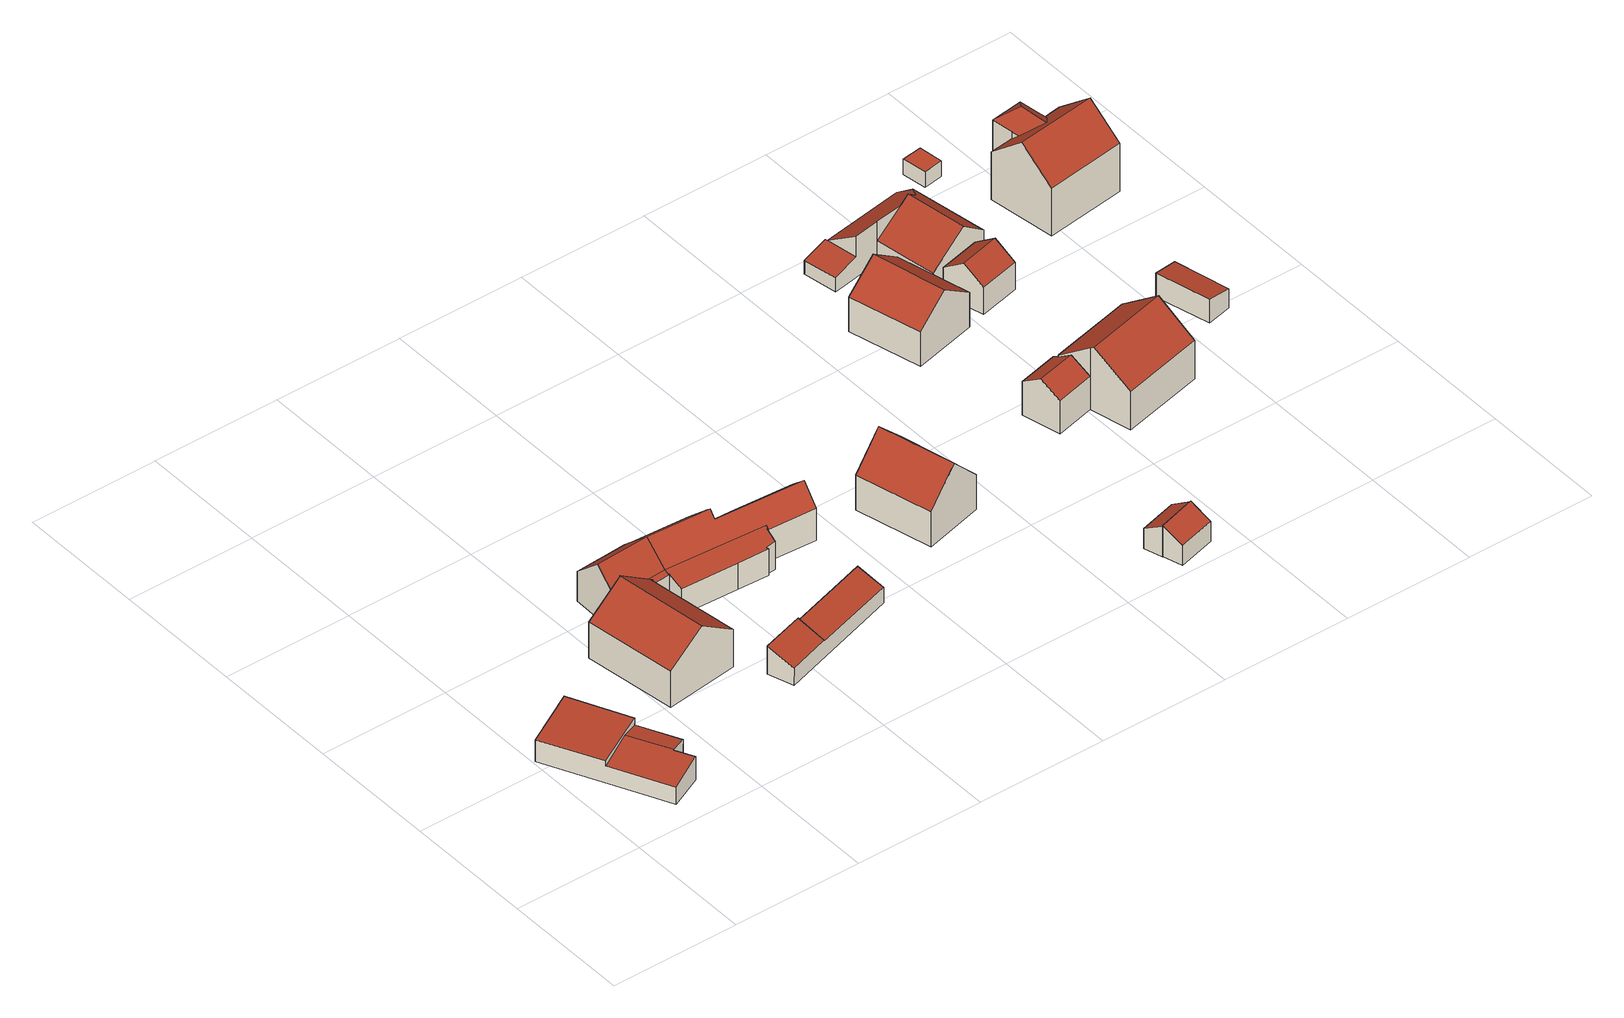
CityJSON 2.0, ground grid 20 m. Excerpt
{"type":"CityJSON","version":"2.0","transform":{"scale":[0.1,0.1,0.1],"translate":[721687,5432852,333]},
"CityObjects":{
"building1":{"type":"Building","attributes":{"Gemeindeschluessel":"09362000","HoeheDach":"338.481","HoeheGrund":"333.750","Methode":"2000","NiedrigsteTraufeDesGebaeudes":"336.620","Geometrietyp2DReferenz":"3000","measuredHeight":4.73,"function":"31001_2000","roofType":"1000"},"geometry":[{"type":"Solid","lod":"2","boundaries":[[[[0,1,2,3,4,5]],[[3,6,7,8,4]],[[9,10,11,12]],[[13,9,12,14,15,1,0]],[[3,2,16,6]],[[17,5,4,8]],[[13,18,10,9]],[[15,16,2,1]],[[13,0,5,17,18]],[[15,14,12,11,7,6,16]],[[11,10,18,17,8,7]]]],"semantics":{"surfaces":[{"type":"WallSurface","Flaeche":"72.843","Z_MAX":"4.731","Z_MAX_ASL":"338.481","Z_MIN":"0.000","Z_MIN_ASL":"333.750"},{"type":"WallSurface","Flaeche":"5.448","Z_MAX":"4.722","Z_MAX_ASL":"338.472","Z_MIN":"2.870","Z_MIN_ASL":"336.620"},{"type":"WallSurface","Flaeche":"18.588","Z_MAX":"3.923","Z_MAX_ASL":"337.673","Z_MIN":"0.000","Z_MIN_ASL":"333.750"},{"type":"GroundSurface","Flaeche":"157.815","Z_MAX":"0.000","Z_MAX_ASL":"333.750","Z_MIN":"0.000","Z_MIN_ASL":"333.750"},{"type":"RoofSurface","Dachneigung":"82.720","Dachorientierung":"244.257","Flaeche":"84.439","Z_MAX":"4.731","Z_MAX_ASL":"338.481","Z_MIN":"3.656","Z_MIN_ASL":"337.406"},{"type":"RoofSurface","Dachneigung":"84.142","Dachorientierung":"64.074","Flaeche":"18.652","Z_MAX":"3.940","Z_MAX_ASL":"337.690","Z_MIN":"3.663","Z_MIN_ASL":"337.413"},{"type":"WallSurface","Flaeche":"12.162","Z_MAX":"3.925","Z_MAX_ASL":"337.675","Z_MIN":"0.000","Z_MIN_ASL":"333.750"},{"type":"WallSurface","Flaeche":"35.286","Z_MAX":"4.731","Z_MAX_ASL":"338.481","Z_MIN":"0.000","Z_MIN_ASL":"333.750"},{"type":"WallSurface","Flaeche":"10.308","Z_MAX":"3.940","Z_MAX_ASL":"337.690","Z_MIN":"0.000","Z_MIN_ASL":"333.750"},{"type":"WallSurface","Flaeche":"65.466","Z_MAX":"3.664","Z_MAX_ASL":"337.414","Z_MIN":"0.000","Z_MIN_ASL":"333.750"},{"type":"RoofSurface","Dachneigung":"79.110","Dachorientierung":"243.906","Flaeche":"56.517","Z_MAX":"3.940","Z_MAX_ASL":"337.690","Z_MIN":"2.870","Z_MIN_ASL":"336.620"}],"values":[[0,1,2,3,4,5,6,7,8,9,10]]}}]},
"building2":{"type":"Building","attributes":{"Gemeindeschluessel":"09362000","HoeheDach":"344.213","HoeheGrund":"334.093","Methode":"2000","NiedrigsteTraufeDesGebaeudes":"338.391","Geometrietyp2DReferenz":"3000","measuredHeight":10.12,"function":"31001_2000","roofType":"3100"},"geometry":[{"type":"Solid","lod":"2","boundaries":[[[[19,20,21,22]],[[23,24,25,26,27]],[[28,29,30,31,32,33,34]],[[35,22,21,36,37]],[[38,39,40,41,42,43]],[[41,44,45,42]],[[46,47,48,49]],[[26,25,50,45,44,51,52]],[[53,54,55,43,42,45,50]],[[47,46,56,57]],[[36,21,20,58,59]],[[23,27,60,61]],[[62,52,51,63,40,39,64,65,66]],[[53,50,25,24]],[[61,60,52,62]],[[35,67,68,69,56,46,49,54,53,24,23,61,62,66,70,71,72,19,22]],[[70,66,65,34,33]],[[19,72,31,30,58,20]],[[68,73,74,69]],[[49,48,55,54]],[[27,26,52,60]],[[67,75,73,68]],[[67,35,37,76,77,75]],[[69,74,57,56]],[[71,32,31,72]],[[28,34,65,64]],[[41,40,63]],[[78,77,76]],[[63,51,44,41]],[[38,28,64,39]],[[59,58,30,29]],[[70,33,32,71]],[[47,57,74,73,75,77,78,38,43,55,48]],[[78,76,37,36,59,29,28,38]]]],"semantics":{"surfaces":[{"type":"WallSurface","Flaeche":"48.973","Z_MAX":"5.290","Z_MAX_ASL":"339.383","Z_MIN":"-0.003","Z_MIN_ASL":"334.090"},{"type":"WallSurface","Flaeche":"93.269","Z_MAX":"10.107","Z_MAX_ASL":"344.200","Z_MIN":"-0.003","Z_MIN_ASL":"334.090"},{"type":"RoofSurface","Dachneigung":"47.387","Dachorientierung":"3.552","Flaeche":"58.503","Z_MAX":"8.897","Z_MAX_ASL":"342.990","Z_MIN":"4.893","Z_MIN_ASL":"338.986"},{"type":"WallSurface","Flaeche":"38.500","Z_MAX":"7.907","Z_MAX_ASL":"342.000","Z_MIN":"-0.003","Z_MIN_ASL":"334.090"},{"type":"RoofSurface","Dachneigung":"63.871","Dachorientierung":"176.413","Flaeche":"6.234","Z_MAX":"5.737","Z_MAX_ASL":"339.830","Z_MIN":"5.334","Z_MIN_ASL":"339.427"},{"type":"WallSurface","Flaeche":"0.142","Z_MAX":"6.007","Z_MAX_ASL":"340.100","Z_MIN":"5.334","Z_MIN_ASL":"339.427"},{"type":"WallSurface","Flaeche":"38.300","Z_MAX":"4.351","Z_MAX_ASL":"338.444","Z_MIN":"-0.003","Z_MIN_ASL":"334.090"},{"type":"RoofSurface","Dachneigung":"55.339","Dachorientierung":"82.228","Flaeche":"99.887","Z_MAX":"10.120","Z_MAX_ASL":"344.213","Z_MIN":"6.007","Z_MIN_ASL":"340.100"},{"type":"WallSurface","Flaeche":"18.169","Z_MAX":"6.302","Z_MAX_ASL":"340.395","Z_MIN":"-0.003","Z_MIN_ASL":"334.090"},{"type":"WallSurface","Flaeche":"21.162","Z_MAX":"4.376","Z_MAX_ASL":"338.469","Z_MIN":"-0.003","Z_MIN_ASL":"334.090"},{"type":"RoofSurface","Dachneigung":"47.460","Dachorientierung":"3.549","Flaeche":"53.104","Z_MAX":"7.907","Z_MAX_ASL":"342.000","Z_MIN":"5.012","Z_MIN_ASL":"339.105"},{"type":"WallSurface","Flaeche":"87.667","Z_MAX":"6.056","Z_MAX_ASL":"340.149","Z_MIN":"-0.003","Z_MIN_ASL":"334.090"},{"type":"WallSurface","Flaeche":"62.978","Z_MAX":"10.120","Z_MAX_ASL":"344.213","Z_MIN":"-0.003","Z_MIN_ASL":"334.090"},{"type":"WallSurface","Flaeche":"90.961","Z_MAX":"6.302","Z_MAX_ASL":"340.395","Z_MIN":"-0.003","Z_MIN_ASL":"334.090"},{"type":"WallSurface","Flaeche":"47.317","Z_MAX":"10.094","Z_MAX_ASL":"344.187","Z_MIN":"-0.003","Z_MIN_ASL":"334.090"},{"type":"GroundSurface","Flaeche":"439.638","Z_MAX":"-0.003","Z_MAX_ASL":"334.090","Z_MIN":"-0.003","Z_MIN_ASL":"334.090"},{"type":"WallSurface","Flaeche":"45.214","Z_MAX":"4.998","Z_MAX_ASL":"339.091","Z_MIN":"-0.003","Z_MIN_ASL":"334.090"},{"type":"WallSurface","Flaeche":"29.075","Z_MAX":"8.570","Z_MAX_ASL":"342.663","Z_MIN":"-0.003","Z_MIN_ASL":"334.090"},{"type":"WallSurface","Flaeche":"6.811","Z_MAX":"4.655","Z_MAX_ASL":"338.749","Z_MIN":"-0.003","Z_MIN_ASL":"334.090"},{"type":"WallSurface","Flaeche":"10.912","Z_MAX":"5.393","Z_MAX_ASL":"339.486","Z_MIN":"-0.003","Z_MIN_ASL":"334.090"},{"type":"RoofSurface","Dachneigung":"55.339","Dachorientierung":"262.227","Flaeche":"103.884","Z_MAX":"10.107","Z_MAX_ASL":"344.200","Z_MIN":"6.041","Z_MIN_ASL":"340.135"},{"type":"WallSurface","Flaeche":"8.860","Z_MAX":"5.514","Z_MAX_ASL":"339.607","Z_MIN":"-0.003","Z_MIN_ASL":"334.090"},{"type":"WallSurface","Flaeche":"41.295","Z_MAX":"5.514","Z_MAX_ASL":"339.607","Z_MIN":"-0.003","Z_MIN_ASL":"334.090"},{"type":"WallSurface","Flaeche":"1.169","Z_MAX":"4.502","Z_MAX_ASL":"338.595","Z_MIN":"-0.003","Z_MIN_ASL":"334.090"},{"type":"WallSurface","Flaeche":"26.697","Z_MAX":"8.570","Z_MAX_ASL":"342.663","Z_MIN":"-0.003","Z_MIN_ASL":"334.090"},{"type":"RoofSurface","Dachneigung":"47.496","Dachorientierung":"356.417","Flaeche":"48.158","Z_MAX":"8.897","Z_MAX_ASL":"342.990","Z_MIN":"4.900","Z_MIN_ASL":"338.993"},{"type":"RoofSurface","Dachneigung":"63.118","Dachorientierung":"176.417","Flaeche":"1.237","Z_MAX":"5.447","Z_MAX_ASL":"339.540","Z_MIN":"5.257","Z_MIN_ASL":"339.350"},{"type":"WallSurface","Flaeche":"0.039","Z_MAX":"5.737","Z_MAX_ASL":"339.830","Z_MIN":"5.343","Z_MIN_ASL":"339.437"},{"type":"WallSurface","Flaeche":"16.085","Z_MAX":"10.113","Z_MAX_ASL":"344.207","Z_MIN":"5.257","Z_MIN_ASL":"339.350"},{"type":"RoofSurface","Dachneigung":"49.139","Dachorientierung":"176.417","Flaeche":"40.978","Z_MAX":"8.897","Z_MAX_ASL":"342.990","Z_MIN":"5.737","Z_MIN_ASL":"339.830"},{"type":"WallSurface","Flaeche":"1.939","Z_MAX":"8.897","Z_MAX_ASL":"342.990","Z_MIN":"6.510","Z_MIN_ASL":"340.603"},{"type":"WallSurface","Flaeche":"44.380","Z_MAX":"4.940","Z_MAX_ASL":"339.033","Z_MIN":"-0.003","Z_MIN_ASL":"334.090"},{"type":"RoofSurface","Dachneigung":"63.760","Dachorientierung":"183.552","Flaeche":"47.889","Z_MAX":"5.737","Z_MAX_ASL":"339.830","Z_MIN":"4.297","Z_MIN_ASL":"338.391"},{"type":"RoofSurface","Dachneigung":"49.025","Dachorientierung":"183.554","Flaeche":"97.614","Z_MAX":"8.897","Z_MAX_ASL":"342.990","Z_MIN":"5.334","Z_MIN_ASL":"339.427"}],"values":[[0,1,2,3,4,5,6,7,8,9,10,11,12,13,14,15,16,17,18,19,20,21,22,23,24,25,26,27,28,29,30,31,32,33]]}}]},
"building3":{"type":"Building","attributes":{"Gemeindeschluessel":"09362000","HoeheDach":"338.789","HoeheGrund":"334.210","Methode":"2000","NiedrigsteTraufeDesGebaeudes":"336.797","Geometrietyp2DReferenz":"3000","measuredHeight":4.58,"function":"31001_2000","roofType":"2100"},"geometry":[{"type":"Solid","lod":"2","boundaries":[[[[79,80,81,82]],[[83,81,80,84]],[[85,83,84,86]],[[86,84,80,79,87,88]],[[86,88,89,85]],[[89,90,82,81,83,85]],[[88,87,90,89]],[[82,90,87,79]]]],"semantics":{"surfaces":[{"type":"WallSurface","Flaeche":"1.349","Z_MAX":"4.579","Z_MAX_ASL":"338.789","Z_MIN":"2.590","Z_MIN_ASL":"336.800"},{"type":"RoofSurface","Dachneigung":"66.864","Dachorientierung":"163.013","Flaeche":"30.643","Z_MAX":"4.579","Z_MAX_ASL":"338.789","Z_MIN":"2.832","Z_MIN_ASL":"337.042"},{"type":"WallSurface","Flaeche":"15.141","Z_MAX":"4.579","Z_MAX_ASL":"338.789","Z_MIN":"0.000","Z_MIN_ASL":"334.210"},{"type":"WallSurface","Flaeche":"87.341","Z_MAX":"4.579","Z_MAX_ASL":"338.789","Z_MIN":"0.000","Z_MIN_ASL":"334.210"},{"type":"GroundSurface","Flaeche":"83.031","Z_MAX":"0.000","Z_MAX_ASL":"334.210","Z_MIN":"0.000","Z_MIN_ASL":"334.210"},{"type":"WallSurface","Flaeche":"54.220","Z_MAX":"2.833","Z_MAX_ASL":"337.043","Z_MIN":"0.000","Z_MIN_ASL":"334.210"},{"type":"WallSurface","Flaeche":"13.819","Z_MAX":"4.161","Z_MAX_ASL":"338.371","Z_MIN":"0.000","Z_MIN_ASL":"334.210"},{"type":"RoofSurface","Dachneigung":"68.981","Dachorientierung":"163.009","Flaeche":"58.763","Z_MAX":"4.161","Z_MAX_ASL":"338.371","Z_MIN":"2.587","Z_MIN_ASL":"336.797"}],"values":[[0,1,2,3,4,5,6,7]]}}]},
"building4":{"type":"Building","attributes":{"Gemeindeschluessel":"09362000","HoeheDach":"345.335","HoeheGrund":"334.610","Methode":"1000","NiedrigsteTraufeDesGebaeudes":"340.433","Geometrietyp2DReferenz":"3000","measuredHeight":10.72,"function":"31001_1000","roofType":"3100"},"address":[{"Country":"Germany","Locality":"Regensburg","ThoroughfareName":"Annagasse 5"}],"geometry":[{"type":"Solid","lod":"2","boundaries":[[[[91,92,93,94]],[[95,96,97,98]],[[94,95,98,91]],[[91,98,97,99,92]],[[93,100,96,95,94]],[[92,99,100,93]],[[96,100,99,97]]]],"semantics":{"surfaces":[{"type":"GroundSurface","Flaeche":"117.812","Z_MAX":"0.000","Z_MAX_ASL":"334.610","Z_MIN":"0.000","Z_MIN_ASL":"334.610"},{"type":"RoofSurface","Dachneigung":"44.554","Dachorientierung":"258.599","Flaeche":"84.135","Z_MAX":"10.725","Z_MAX_ASL":"345.335","Z_MIN":"5.839","Z_MIN_ASL":"340.449"},{"type":"WallSurface","Flaeche":"71.778","Z_MAX":"5.839","Z_MAX_ASL":"340.449","Z_MIN":"0.000","Z_MIN_ASL":"334.610"},{"type":"WallSurface","Flaeche":"79.547","Z_MAX":"10.725","Z_MAX_ASL":"345.335","Z_MIN":"0.000","Z_MIN_ASL":"334.610"},{"type":"WallSurface","Flaeche":"79.775","Z_MAX":"10.725","Z_MAX_ASL":"345.335","Z_MIN":"0.000","Z_MIN_ASL":"334.610"},{"type":"WallSurface","Flaeche":"71.326","Z_MAX":"5.861","Z_MAX_ASL":"340.471","Z_MIN":"0.000","Z_MIN_ASL":"334.610"},{"type":"RoofSurface","Dachneigung":"44.554","Dachorientierung":"78.599","Flaeche":"83.790","Z_MAX":"10.725","Z_MAX_ASL":"345.335","Z_MIN":"5.823","Z_MIN_ASL":"340.433"}],"values":[[0,1,2,3,4,5,6]]}}]},
"building5":{"type":"Building","attributes":{"Gemeindeschluessel":"09362000","HoeheDach":"340.099","HoeheGrund":"334.960","Methode":"1000","NiedrigsteTraufeDesGebaeudes":"338.298","Geometrietyp2DReferenz":"3000","measuredHeight":5.14,"function":"51009_1610","roofType":"2100"},"geometry":[{"type":"Solid","lod":"2","boundaries":[[[[101,102,103,104]],[[105,104,103,106]],[[107,102,101,108]],[[108,101,104,105]],[[105,106,107,108]],[[106,103,102,107]]]],"semantics":{"surfaces":[{"type":"RoofSurface","Dachneigung":"60.101","Dachorientierung":"163.980","Flaeche":"21.822","Z_MAX":"5.139","Z_MAX_ASL":"340.099","Z_MIN":"3.338","Z_MIN_ASL":"338.298"},{"type":"WallSurface","Flaeche":"31.061","Z_MAX":"5.139","Z_MAX_ASL":"340.099","Z_MIN":"0.000","Z_MIN_ASL":"334.960"},{"type":"WallSurface","Flaeche":"20.212","Z_MAX":"3.338","Z_MAX_ASL":"338.298","Z_MIN":"0.000","Z_MIN_ASL":"334.960"},{"type":"WallSurface","Flaeche":"13.213","Z_MAX":"5.132","Z_MAX_ASL":"340.092","Z_MIN":"0.000","Z_MIN_ASL":"334.960"},{"type":"GroundSurface","Flaeche":"18.918","Z_MAX":"0.000","Z_MAX_ASL":"334.960","Z_MIN":"0.000","Z_MIN_ASL":"334.960"},{"type":"WallSurface","Flaeche":"13.276","Z_MAX":"5.139","Z_MAX_ASL":"340.099","Z_MIN":"0.000","Z_MIN_ASL":"334.960"}],"values":[[0,1,2,3,4,5]]}}]},
"building6":{"type":"Building","attributes":{"Gemeindeschluessel":"09362000","HoeheDach":"339.999","HoeheGrund":"334.930","Methode":"1000","NiedrigsteTraufeDesGebaeudes":"338.215","Geometrietyp2DReferenz":"3000","measuredHeight":5.07,"function":"31001_2000","roofType":"2100"},"geometry":[{"type":"Solid","lod":"2","boundaries":[[[[109,110,111,112]],[[113,114,115,116]],[[113,116,109,112]],[[111,110,115,114]],[[116,115,110,109]],[[112,111,114,113]]]],"semantics":{"surfaces":[{"type":"WallSurface","Flaeche":"30.659","Z_MAX":"5.069","Z_MAX_ASL":"339.999","Z_MIN":"0.000","Z_MIN_ASL":"334.930"},{"type":"WallSurface","Flaeche":"19.839","Z_MAX":"3.286","Z_MAX_ASL":"338.216","Z_MIN":"0.000","Z_MIN_ASL":"334.930"},{"type":"GroundSurface","Flaeche":"18.099","Z_MAX":"0.000","Z_MAX_ASL":"334.930","Z_MIN":"0.000","Z_MIN_ASL":"334.930"},{"type":"RoofSurface","Dachneigung":"59.226","Dachorientierung":"343.863","Flaeche":"21.065","Z_MAX":"5.069","Z_MAX_ASL":"339.999","Z_MIN":"3.285","Z_MIN_ASL":"338.215"},{"type":"WallSurface","Flaeche":"12.514","Z_MAX":"5.069","Z_MAX_ASL":"339.999","Z_MIN":"0.000","Z_MIN_ASL":"334.930"},{"type":"WallSurface","Flaeche":"12.508","Z_MAX":"5.069","Z_MAX_ASL":"339.999","Z_MIN":"0.000","Z_MIN_ASL":"334.930"}],"values":[[0,1,2,3,4,5]]}}]},
"building7":{"type":"Building","attributes":{"Gemeindeschluessel":"09362000","HoeheDach":"342.070","HoeheGrund":"334.650","Methode":"2000","NiedrigsteTraufeDesGebaeudes":"340.089","Geometrietyp2DReferenz":"3000","measuredHeight":7.42,"function":"31001_2463","roofType":"3100"},"geometry":[{"type":"Solid","lod":"2","boundaries":[[[[117,118,119,120]],[[118,117,121,122]],[[123,124,125,126,127]],[[121,117,120,124,123,128]],[[121,128,129,130,122]],[[123,127,129,128]],[[129,127,126,130]],[[125,124,120,119]],[[118,122,130,126,125,119]]]],"semantics":{"surfaces":[{"type":"WallSurface","Flaeche":"5.748","Z_MAX":"6.070","Z_MAX_ASL":"340.720","Z_MIN":"0.000","Z_MIN_ASL":"334.650"},{"type":"WallSurface","Flaeche":"35.390","Z_MAX":"5.442","Z_MAX_ASL":"340.092","Z_MIN":"0.000","Z_MIN_ASL":"334.650"},{"type":"WallSurface","Flaeche":"34.677","Z_MAX":"7.420","Z_MAX_ASL":"342.070","Z_MIN":"0.000","Z_MIN_ASL":"334.650"},{"type":"GroundSurface","Flaeche":"39.416","Z_MAX":"0.000","Z_MAX_ASL":"334.650","Z_MIN":"0.000","Z_MIN_ASL":"334.650"},{"type":"WallSurface","Flaeche":"40.377","Z_MAX":"7.420","Z_MAX_ASL":"342.070","Z_MIN":"0.000","Z_MIN_ASL":"334.650"},{"type":"WallSurface","Flaeche":"33.881","Z_MAX":"5.443","Z_MAX_ASL":"340.093","Z_MIN":"0.000","Z_MIN_ASL":"334.650"},{"type":"RoofSurface","Dachneigung":"57.792","Dachorientierung":"166.644","Flaeche":"23.131","Z_MAX":"7.420","Z_MAX_ASL":"342.070","Z_MIN":"5.439","Z_MIN_ASL":"340.089"},{"type":"WallSurface","Flaeche":"1.608","Z_MAX":"6.070","Z_MAX_ASL":"340.720","Z_MIN":"0.000","Z_MIN_ASL":"334.650"},{"type":"RoofSurface","Dachneigung":"57.794","Dachorientierung":"346.642","Flaeche":"23.454","Z_MAX":"7.420","Z_MAX_ASL":"342.070","Z_MIN":"5.442","Z_MIN_ASL":"340.092"}],"values":[[0,1,2,3,4,5,6,7,8]]}}]},
"building8":{"type":"Building","attributes":{"Gemeindeschluessel":"09362000","HoeheDach":"344.369","HoeheGrund":"334.990","Methode":"1000","NiedrigsteTraufeDesGebaeudes":"340.725","Geometrietyp2DReferenz":"3000","measuredHeight":9.38,"function":"31001_1000","roofType":"3100"},"address":[{"Country":"Germany","Locality":"Regensburg","ThoroughfareName":"Annagasse 4"}],"geometry":[{"type":"Solid","lod":"2","boundaries":[[[[131,132,133,134]],[[135,133,132,136]],[[137,138,134,133,135]],[[136,132,131,139,140]],[[139,131,134,138]],[[140,139,138,137]],[[137,135,136,140]]]],"semantics":{"surfaces":[{"type":"RoofSurface","Dachneigung":"54.293","Dachorientierung":"78.526","Flaeche":"72.666","Z_MAX":"9.379","Z_MAX_ASL":"344.369","Z_MIN":"5.742","Z_MIN_ASL":"340.732"},{"type":"WallSurface","Flaeche":"66.964","Z_MAX":"5.742","Z_MAX_ASL":"340.732","Z_MIN":"0.000","Z_MIN_ASL":"334.990"},{"type":"WallSurface","Flaeche":"76.578","Z_MAX":"9.379","Z_MAX_ASL":"344.369","Z_MIN":"0.000","Z_MIN_ASL":"334.990"},{"type":"WallSurface","Flaeche":"76.443","Z_MAX":"9.379","Z_MAX_ASL":"344.369","Z_MIN":"0.000","Z_MIN_ASL":"334.990"},{"type":"RoofSurface","Dachneigung":"54.293","Dachorientierung":"258.526","Flaeche":"72.587","Z_MAX":"9.379","Z_MAX_ASL":"344.369","Z_MIN":"5.735","Z_MIN_ASL":"340.725"},{"type":"WallSurface","Flaeche":"66.891","Z_MAX":"5.752","Z_MAX_ASL":"340.742","Z_MIN":"0.000","Z_MIN_ASL":"334.990"},{"type":"GroundSurface","Flaeche":"117.946","Z_MAX":"0.000","Z_MAX_ASL":"334.990","Z_MIN":"0.000","Z_MIN_ASL":"334.990"}],"values":[[0,1,2,3,4,5,6]]}}]},
"building9":{"type":"Building","attributes":{"Gemeindeschluessel":"09362000","HoeheDach":"345.260","HoeheGrund":"334.610","Methode":"2000","NiedrigsteTraufeDesGebaeudes":"340.903","Geometrietyp2DReferenz":"3000","measuredHeight":10.65,"function":"31001_1000","roofType":"3100"},"address":[{"Country":"Germany","Locality":"Regensburg","ThoroughfareName":"Annagasse 1"}],"geometry":[{"type":"Solid","lod":"2","boundaries":[[[[141,142,143,144,145]],[[123,146,147,124]],[[146,148,143,142,149,147]],[[120,149,142,141]],[[145,144,150,151]],[[151,150,148,146,123]],[[141,145,151,123,124,120]],[[124,147,149,120]],[[150,144,143,148]]]],"semantics":{"surfaces":[{"type":"WallSurface","Flaeche":"101.049","Z_MAX":"10.650","Z_MAX_ASL":"345.260","Z_MIN":"0.000","Z_MIN_ASL":"334.610"},{"type":"WallSurface","Flaeche":"43.493","Z_MAX":"10.155","Z_MAX_ASL":"344.765","Z_MIN":"0.000","Z_MIN_ASL":"334.610"},{"type":"RoofSurface","Dachneigung":"53.878","Dachorientierung":"348.783","Flaeche":"97.979","Z_MAX":"10.650","Z_MAX_ASL":"345.260","Z_MIN":"6.297","Z_MIN_ASL":"340.907"},{"type":"WallSurface","Flaeche":"81.853","Z_MAX":"6.298","Z_MAX_ASL":"340.908","Z_MIN":"0.000","Z_MIN_ASL":"334.610"},{"type":"WallSurface","Flaeche":"83.473","Z_MAX":"6.302","Z_MAX_ASL":"340.912","Z_MIN":"0.000","Z_MIN_ASL":"334.610"},{"type":"WallSurface","Flaeche":"57.631","Z_MAX":"10.650","Z_MAX_ASL":"345.260","Z_MIN":"0.000","Z_MIN_ASL":"334.610"},{"type":"GroundSurface","Flaeche":"158.253","Z_MAX":"0.000","Z_MAX_ASL":"334.610","Z_MIN":"0.000","Z_MIN_ASL":"334.610"},{"type":"WallSurface","Flaeche":"1.667","Z_MAX":"6.298","Z_MAX_ASL":"340.908","Z_MIN":"0.000","Z_MIN_ASL":"334.610"},{"type":"RoofSurface","Dachneigung":"53.878","Dachorientierung":"168.783","Flaeche":"97.935","Z_MAX":"10.650","Z_MAX_ASL":"345.260","Z_MIN":"6.293","Z_MIN_ASL":"340.903"}],"values":[[0,1,2,3,4,5,6,7,8]]}}]},
"building10":{"type":"Building","attributes":{"Gemeindeschluessel":"09362000","HoeheDach":"342.450","HoeheGrund":"334.490","Methode":"2000","NiedrigsteTraufeDesGebaeudes":"336.774","Geometrietyp2DReferenz":"3000","measuredHeight":7.96,"function":"31001_2000","roofType":"3100"},"geometry":[{"type":"Solid","lod":"2","boundaries":[[[[152,153,154,155,156]],[[157,158,159]],[[158,160,161]],[[162,163,164,165,166,167]],[[168,155,154]],[[169,170,157,159,171]],[[157,170,172,168,154,173,174,160,158]],[[169,167,166,172,170]],[[166,165,156,155,168,172]],[[175,171,159,158,161]],[[164,152,156,165]],[[163,162,175,161,160,174]],[[162,167,169,171,175]],[[164,163,174,173,153,152]],[[153,173,154]]]],"semantics":{"surfaces":[{"type":"RoofSurface","Dachneigung":"74.771","Dachorientierung":"260.142","Flaeche":"22.023","Z_MAX":"3.360","Z_MAX_ASL":"337.850","Z_MIN":"2.284","Z_MIN_ASL":"336.774"},{"type":"WallSurface","Flaeche":"1.590","Z_MAX":"7.960","Z_MAX_ASL":"342.450","Z_MIN":"6.870","Z_MIN_ASL":"341.360"},{"type":"WallSurface","Flaeche":"6.750","Z_MAX":"6.871","Z_MAX_ASL":"341.361","Z_MIN":"3.768","Z_MIN_ASL":"338.258"},{"type":"GroundSurface","Flaeche":"187.157","Z_MAX":"0.000","Z_MAX_ASL":"334.490","Z_MIN":"0.000","Z_MIN_ASL":"334.490"},{"type":"WallSurface","Flaeche":"0.070","Z_MAX":"3.360","Z_MAX_ASL":"337.850","Z_MIN":"3.045","Z_MIN_ASL":"337.535"},{"type":"RoofSurface","Dachneigung":"51.820","Dachorientierung":"80.812","Flaeche":"49.272","Z_MAX":"7.960","Z_MAX_ASL":"342.450","Z_MIN":"5.069","Z_MIN_ASL":"339.559"},{"type":"RoofSurface","Dachneigung":"54.776","Dachorientierung":"350.748","Flaeche":"85.593","Z_MAX":"6.871","Z_MAX_ASL":"341.361","Z_MIN":"3.045","Z_MIN_ASL":"337.535"},{"type":"WallSurface","Flaeche":"73.968","Z_MAX":"5.069","Z_MAX_ASL":"339.559","Z_MIN":"0.000","Z_MIN_ASL":"334.490"},{"type":"WallSurface","Flaeche":"52.287","Z_MAX":"3.360","Z_MAX_ASL":"337.850","Z_MIN":"0.000","Z_MIN_ASL":"334.490"},{"type":"RoofSurface","Dachneigung":"54.517","Dachorientierung":"260.794","Flaeche":"70.326","Z_MAX":"7.960","Z_MAX_ASL":"342.450","Z_MIN":"3.755","Z_MIN_ASL":"338.245"},{"type":"WallSurface","Flaeche":"12.284","Z_MAX":"2.284","Z_MAX_ASL":"336.774","Z_MIN":"0.000","Z_MIN_ASL":"334.490"},{"type":"WallSurface","Flaeche":"36.870","Z_MAX":"6.870","Z_MAX_ASL":"341.360","Z_MIN":"0.000","Z_MIN_ASL":"334.490"},{"type":"WallSurface","Flaeche":"58.501","Z_MAX":"7.960","Z_MAX_ASL":"342.450","Z_MIN":"0.000","Z_MIN_ASL":"334.490"},{"type":"WallSurface","Flaeche":"37.741","Z_MAX":"6.838","Z_MAX_ASL":"341.328","Z_MIN":"0.000","Z_MIN_ASL":"334.490"},{"type":"WallSurface","Flaeche":"8.571","Z_MAX":"6.838","Z_MAX_ASL":"341.328","Z_MIN":"3.360","Z_MIN_ASL":"337.850"}],"values":[[0,1,2,3,4,5,6,7,8,9,10,11,12,13,14]]}}]},
"building11":{"type":"Building","attributes":{"Gemeindeschluessel":"09362000","HoeheDach":"341.896","HoeheGrund":"335.100","Methode":"1000","NiedrigsteTraufeDesGebaeudes":"339.571","Geometrietyp2DReferenz":"3000","measuredHeight":6.8,"function":"31001_2463","roofType":"3100"},"geometry":[{"type":"Solid","lod":"2","boundaries":[[[[176,177,178,179]],[[180,181,182,183]],[[184,185,182,181]],[[179,178,184,181,180]],[[183,182,185,177,176]],[[183,176,179,180]],[[178,177,185,184]]]],"semantics":{"surfaces":[{"type":"WallSurface","Flaeche":"29.231","Z_MAX":"4.472","Z_MAX_ASL":"339.572","Z_MIN":"0.000","Z_MIN_ASL":"335.100"},{"type":"WallSurface","Flaeche":"29.191","Z_MAX":"4.473","Z_MAX_ASL":"339.573","Z_MIN":"0.000","Z_MIN_ASL":"335.100"},{"type":"RoofSurface","Dachneigung":"54.603","Dachorientierung":"346.367","Flaeche":"26.198","Z_MAX":"6.796","Z_MAX_ASL":"341.896","Z_MIN":"4.471","Z_MIN_ASL":"339.571"},{"type":"WallSurface","Flaeche":"36.853","Z_MAX":"6.796","Z_MAX_ASL":"341.896","Z_MIN":"0.000","Z_MIN_ASL":"335.100"},{"type":"WallSurface","Flaeche":"36.856","Z_MAX":"6.796","Z_MAX_ASL":"341.896","Z_MIN":"0.000","Z_MIN_ASL":"335.100"},{"type":"GroundSurface","Flaeche":"42.729","Z_MAX":"0.000","Z_MAX_ASL":"335.100","Z_MIN":"0.000","Z_MIN_ASL":"335.100"},{"type":"RoofSurface","Dachneigung":"54.606","Dachorientierung":"166.359","Flaeche":"26.219","Z_MAX":"6.796","Z_MAX_ASL":"341.896","Z_MIN":"4.472","Z_MIN_ASL":"339.572"}],"values":[[0,1,2,3,4,5,6]]}}]},
"building12":{"type":"Building","attributes":{"Gemeindeschluessel":"09362000","HoeheDach":"340.513","HoeheGrund":"336.630","Methode":"1000","NiedrigsteTraufeDesGebaeudes":"339.780","Geometrietyp2DReferenz":"3000","measuredHeight":3.88,"function":"31001_2000","roofType":"2100"},"geometry":[{"type":"Solid","lod":"2","boundaries":[[[[186,187,188,189]],[[188,190,191,189]],[[191,190,192,193]],[[186,193,192,187]],[[189,191,193,186]],[[187,192,190,188]]]],"semantics":{"surfaces":[{"type":"GroundSurface","Flaeche":"34.950","Z_MAX":"0.000","Z_MAX_ASL":"336.630","Z_MIN":"0.000","Z_MIN_ASL":"336.630"},{"type":"WallSurface","Flaeche":"14.035","Z_MAX":"3.883","Z_MAX_ASL":"340.513","Z_MIN":"0.000","Z_MIN_ASL":"336.630"},{"type":"RoofSurface","Dachneigung":"79.617","Dachorientierung":"76.513","Flaeche":"35.532","Z_MAX":"3.883","Z_MAX_ASL":"340.513","Z_MIN":"3.150","Z_MIN_ASL":"339.780"},{"type":"WallSurface","Flaeche":"14.066","Z_MAX":"3.883","Z_MAX_ASL":"340.513","Z_MIN":"0.000","Z_MIN_ASL":"336.630"},{"type":"WallSurface","Flaeche":"33.973","Z_MAX":"3.883","Z_MAX_ASL":"340.513","Z_MIN":"0.000","Z_MIN_ASL":"336.630"},{"type":"WallSurface","Flaeche":"27.564","Z_MAX":"3.152","Z_MAX_ASL":"339.782","Z_MIN":"0.000","Z_MIN_ASL":"336.630"}],"values":[[0,1,2,3,4,5]]}}]},
"building13":{"type":"Building","attributes":{"Gemeindeschluessel":"09362000","HoeheDach":"337.741","HoeheGrund":"335.080","Methode":"3100","NiedrigsteTraufeDesGebaeudes":"337.741","Geometrietyp2DReferenz":"3000","measuredHeight":2.66,"function":"31001_2463","roofType":"1000"},"geometry":[{"type":"Solid","lod":"2","boundaries":[[[[194,195,196,197]],[[198,197,196,199]],[[195,200,199,196]],[[200,195,194,201]],[[201,194,197,198]],[[200,201,198,199]]]],"semantics":{"surfaces":[{"type":"WallSurface","Flaeche":"10.265","Z_MAX":"2.661","Z_MAX_ASL":"337.741","Z_MIN":"0.000","Z_MIN_ASL":"335.080"},{"type":"GroundSurface","Flaeche":"11.734","Z_MAX":"0.000","Z_MAX_ASL":"335.080","Z_MIN":"0.000","Z_MIN_ASL":"335.080"},{"type":"WallSurface","Flaeche":"8.163","Z_MAX":"2.661","Z_MAX_ASL":"337.741","Z_MIN":"0.000","Z_MIN_ASL":"335.080"},{"type":"RoofSurface","Dachneigung":"90.000","Dachorientierung":"-1.000","Flaeche":"11.734","Z_MAX":"2.661","Z_MAX_ASL":"337.741","Z_MIN":"2.661","Z_MIN_ASL":"337.741"},{"type":"WallSurface","Flaeche":"7.996","Z_MAX":"2.661","Z_MAX_ASL":"337.741","Z_MIN":"0.000","Z_MIN_ASL":"335.080"},{"type":"WallSurface","Flaeche":"10.302","Z_MAX":"2.661","Z_MAX_ASL":"337.741","Z_MIN":"0.000","Z_MIN_ASL":"335.080"}],"values":[[0,1,2,3,4,5]]}}]},
"building14":{"type":"Building","attributes":{"Gemeindeschluessel":"09362000","HoeheDach":"347.970","HoeheGrund":"335.460","Methode":"2000","NiedrigsteTraufeDesGebaeudes":"343.442","Geometrietyp2DReferenz":"3000","measuredHeight":12.51,"function":"31001_1000","roofType":"3100"},"address":[{"Country":"Germany","Locality":"Regensburg","ThoroughfareName":"Annagasse 2"}],"geometry":[{"type":"Solid","lod":"2","boundaries":[[[[202,203,204,205,206]],[[207,208,209]],[[210,211,204,212,213]],[[214,215,216,217]],[[206,205,218]],[[202,206,218,219,208,207]],[[214,210,213,220,215]],[[221,222,223,224,211,210,214,217]],[[221,217,216,225,226]],[[224,205,204,211]],[[222,221,226,209,208,219]],[[225,220,213,212,203,202,207,209,226]],[[225,216,215,220]],[[222,219,218,223]],[[223,218,205,224]],[[212,204,203]]]],"semantics":{"surfaces":[{"type":"RoofSurface","Dachneigung":"50.407","Dachorientierung":"84.613","Flaeche":"15.738","Z_MAX":"11.100","Z_MAX_ASL":"346.560","Z_MIN":"8.920","Z_MIN_ASL":"344.380"},{"type":"WallSurface","Flaeche":"0.526","Z_MAX":"8.921","Z_MAX_ASL":"344.381","Z_MIN":"7.982","Z_MIN_ASL":"343.442"},{"type":"WallSurface","Flaeche":"28.669","Z_MAX":"8.961","Z_MAX_ASL":"344.421","Z_MIN":"0.000","Z_MIN_ASL":"335.460"},{"type":"WallSurface","Flaeche":"100.622","Z_MAX":"7.983","Z_MAX_ASL":"343.443","Z_MIN":"0.000","Z_MIN_ASL":"335.460"},{"type":"RoofSurface","Dachneigung":"50.353","Dachorientierung":"354.565","Flaeche":"8.670","Z_MAX":"11.100","Z_MAX_ASL":"346.560","Z_MIN":"8.961","Z_MIN_ASL":"344.421"},{"type":"RoofSurface","Dachneigung":"50.409","Dachorientierung":"264.605","Flaeche":"15.722","Z_MAX":"11.100","Z_MAX_ASL":"346.560","Z_MIN":"8.920","Z_MIN_ASL":"344.380"},{"type":"WallSurface","Flaeche":"109.099","Z_MAX":"12.510","Z_MAX_ASL":"347.970","Z_MIN":"0.000","Z_MIN_ASL":"335.460"},{"type":"GroundSurface","Flaeche":"152.385","Z_MAX":"0.000","Z_MAX_ASL":"335.460","Z_MIN":"0.000","Z_MIN_ASL":"335.460"},{"type":"WallSurface","Flaeche":"109.100","Z_MAX":"12.510","Z_MAX_ASL":"347.970","Z_MIN":"0.000","Z_MIN_ASL":"335.460"},{"type":"WallSurface","Flaeche":"31.504","Z_MAX":"8.961","Z_MAX_ASL":"344.421","Z_MIN":"0.000","Z_MIN_ASL":"335.460"},{"type":"WallSurface","Flaeche":"30.757","Z_MAX":"8.961","Z_MAX_ASL":"344.421","Z_MIN":"0.000","Z_MIN_ASL":"335.460"},{"type":"RoofSurface","Dachneigung":"50.032","Dachorientierung":"354.673","Flaeche":"72.194","Z_MAX":"12.510","Z_MAX_ASL":"347.970","Z_MIN":"7.982","Z_MIN_ASL":"343.442"},{"type":"RoofSurface","Dachneigung":"49.214","Dachorientierung":"174.674","Flaeche":"87.349","Z_MAX":"12.510","Z_MAX_ASL":"347.970","Z_MIN":"7.983","Z_MIN_ASL":"343.443"},{"type":"WallSurface","Flaeche":"31.414","Z_MAX":"8.961","Z_MAX_ASL":"344.421","Z_MIN":"0.000","Z_MIN_ASL":"335.460"},{"type":"WallSurface","Flaeche":"46.360","Z_MAX":"8.961","Z_MAX_ASL":"344.421","Z_MIN":"0.000","Z_MIN_ASL":"335.460"},{"type":"WallSurface","Flaeche":"0.526","Z_MAX":"8.920","Z_MAX_ASL":"344.380","Z_MIN":"7.982","Z_MIN_ASL":"343.442"}],"values":[[0,1,2,3,4,5,6,7,8,9,10,11,12,13,14,15]]}}]}
},
"vertices":[
[153,102,8],[80,255,8],[80,255,55],[123,164,55],[123,164,44],[153,102,44],[48,129,44],[48,129,36],[98,153,47],[142,62,8],[142,62,47],[92,39,36],[92,39,8],[128,90,8],[79,66,8],[4,219,8],[4,219,44],[129,90,47],[128,90,47],
[475,410,11],[475,410,61],[570,401,64],[570,401,11],[206,194,11],[320,209,11],[320,209,73],[264,202,112],[206,194,71],[329,399,100],[428,393,100],[428,397,96],[427,397,97],[428,436,60],[338,442,60],[327,442,61],[563,344,11],[566,373,90],[563,344,64],[330,363,68],[244,357,68],[244,351,65],[303,355,65],[303,353,64],[330,355,65],[303,355,71],[303,353,71],[422,329,11],[422,329,54],[334,333,54],[334,333,11],[299,352,74],[244,348,112],[244,347,112],[299,352,11],[332,356,11],[332,356,65],[471,326,11],[471,326,55],[428,397,76],[427,382,90],[186,338,71],[186,338,11],[244,347,11],[244,348,64],[245,394,100],[246,438,60],[246,438,11],[486,349,11],[485,331,11],[470,329,11],[338,442,11],[428,436,11],[427,397,11],[485,331,57],[470,329,56],[486,349,66],[487,348,64],[487,348,66],[488,353,68],
[411,190,54],[411,190,58],[423,151,40],[423,151,38],[357,130,40],[345,170,58],[357,130,12],[345,170,12],[539,229,54],[539,229,12],[551,190,12],[551,190,38],
[637,356,16],[730,380,16],[759,261,16],[666,237,16],[666,237,74],[713,249,123],[684,368,123],[637,356,74],[730,380,75],[759,261,74],
[893,4,53],[951,20,53],[943,51,71],[884,34,71],[884,34,20],[943,51,20],[951,20,20],[893,4,20],
[943,51,19],[943,51,70],[884,34,70],[884,34,19],[876,63,19],[876,63,52],[934,79,52],[934,79,19],
[987,390,16],[987,390,71],[989,381,77],[989,381,16],[924,375,16],[924,375,71],[999,329,16],[987,380,16],[987,380,77],[992,359,91],[999,329,71],[938,314,16],[938,314,71],[931,345,91],
[929,541,114],[979,553,77],[951,667,77],[902,655,114],[951,667,20],[979,553,20],[852,642,20],[852,642,77],[880,529,77],[880,529,20],
[1116,411,16],[1116,411,79],[1130,353,123],[1143,295,79],[1143,295,16],[999,329,118],[987,380,79],[1000,322,123],[989,381,79],[1014,264,79],[1014,264,16],
[892,720,38],[931,726,49],[923,775,49],[922,779,49],[883,773,38],[1042,744,84],[1013,739,84],[1028,742,94],[970,732,84],[970,732,53],[985,636,15],[970,733,15],[892,720,15],[883,773,15],[1056,801,15],[1080,651,15],[922,779,45],[1080,651,66],[1060,773,66],[1043,646,94],[1056,801,45],[931,726,83],[970,733,83],[985,636,52],
[1071,575,21],[1071,575,66],[1008,560,66],[1008,560,21],[992,624,21],[992,624,66],[1056,639,66],[1056,639,21],[1000,592,89],[1064,607,89],
[1192,437,36],[1231,447,36],[1251,361,36],[1213,352,36],[1251,361,68],[1213,352,75],[1231,447,68],[1192,437,75],
[1109,809,47],[1103,847,47],[1103,847,21],[1109,809,21],[1139,813,21],[1134,851,21],[1134,851,47],[1139,813,47],
[1226,705,136],[1249,734,114],[1247,745,114],[1242,780,114],[1220,751,136],[1197,727,114],[1195,738,114],[1195,738,104],[1282,750,25],[1247,745,25],[1247,745,104],[1282,750,104],[1297,644,25],[1297,644,104],[1172,627,104],[1172,627,25],[1191,773,114],[1196,738,114],[1290,696,150],[1157,733,25],[1196,738,25],[1191,773,25],[1242,780,25],[1165,680,150],[1157,733,104]
]}
